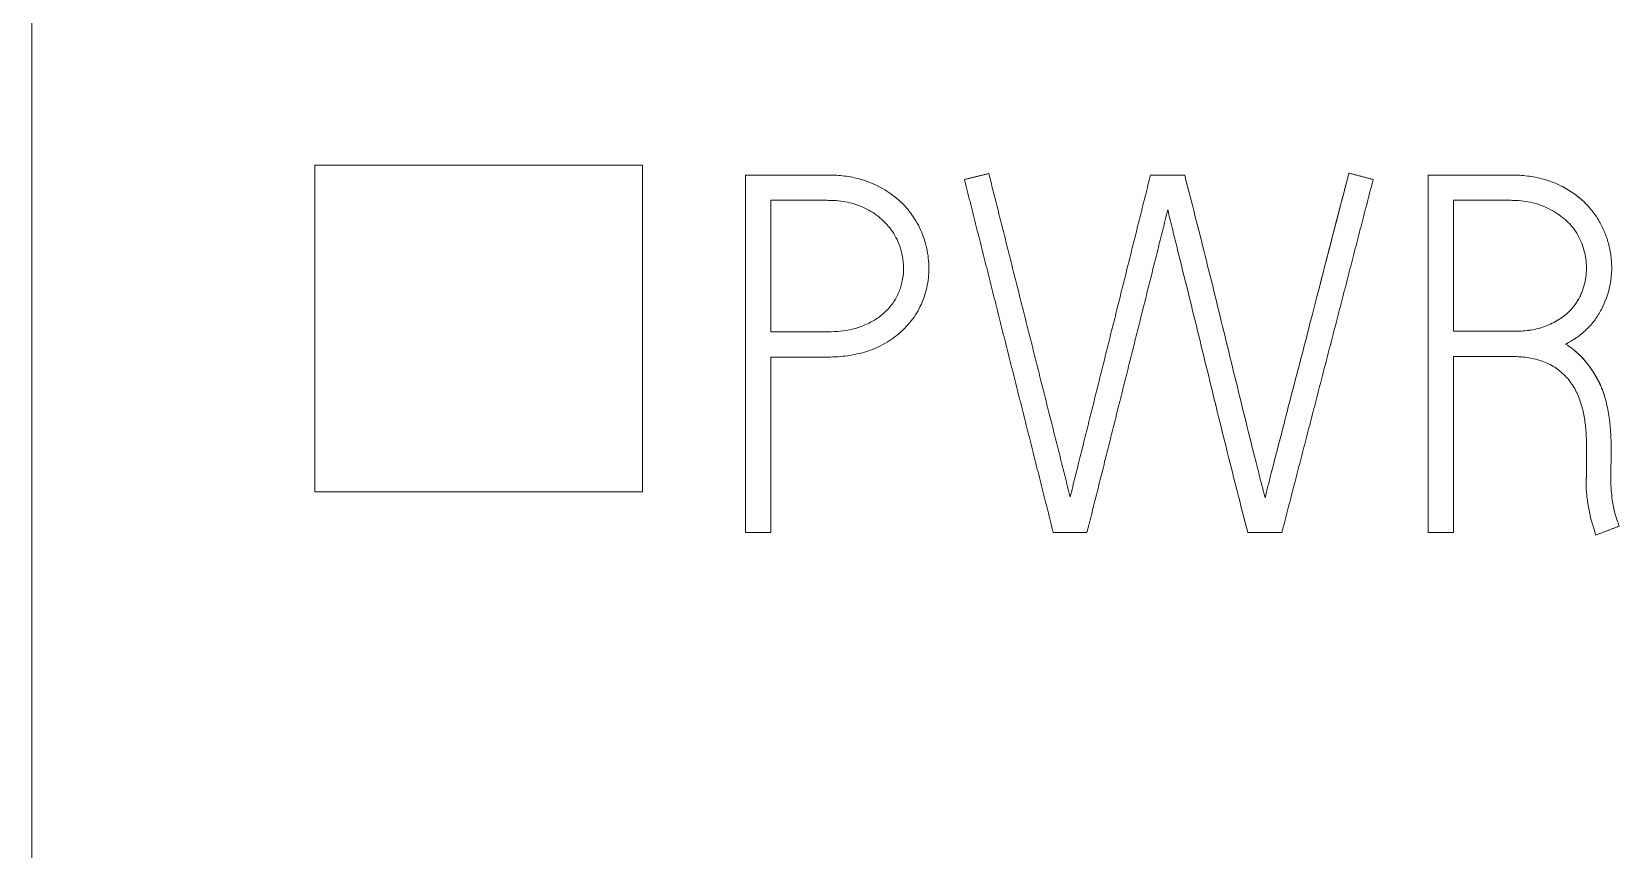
# Model space of a CAD drawing. Header units: millimetres. Extents: x 6750 to 121550, y -28210 to 66060.
# Drawn here: x 16093.574 to 16098.352, y 16138.165 to 16140.625 of the extents above; entities that cross this region are included whole.
import ezdxf

# ---------------------------------------------------------------- set-up
doc = ezdxf.new("R2010")
doc.units = ezdxf.units.MM
doc.layers.add('1', color=7, linetype='Continuous')

# ---------------------------------------------------------------- blocks, each defined once
blk = doc.blocks.new('1')
at = {"layer": '1', "color": 7, "linetype": 'Continuous', "lineweight": 13}
blk.add_line((40264.8237, 18110.099), (40264.8237, 18077.3463), dxfattribs=at)
blk = doc.blocks.new('2')
at = {"layer": '1', "color": 7, "linetype": 'Continuous', "lineweight": 13}
for p, q in [((40322.1629, 18134.5815), (40322.1629, 18076.3476)), ((40323.1129, 18082.0663), (40323.1129, 18080.9698)), ((40324.2129, 18082.0663), (40323.1129, 18082.0663)), ((40324.2129, 18080.9698), (40324.2129, 18082.0663)), ((40324.5579, 18080.8335), (40324.5579, 18082.0338)), ((40325.2933, 18082.0186), (40325.2933, 18082.0186)), ((40325.375, 18082.0387), (40325.375, 18082.0387)), ((40325.9176, 18082.0335), (40325.9176, 18082.0335)), ((40326.0325, 18082.0335), (40325.9176, 18082.0335)), ((40325.9176, 18082.0335), (40326.0325, 18082.0335)), ((40326.0325, 18082.0335), (40326.0325, 18082.0335)), ((40326.5836, 18082.0402), (40326.5836, 18082.0402)), ((40326.665, 18082.0186), (40326.665, 18082.0186)), ((40326.85, 18080.8335), (40326.85, 18082.0338)), ((40324.9815, 18082.0064), (40324.9815, 18082.0064)), ((40327.2733, 18082.007), (40327.2733, 18082.007)), ((40324.6429, 18081.9488), (40324.6429, 18081.5077)), ((40326.935, 18081.9488), (40326.935, 18081.5092)), ((40325.1739, 18081.7208), (40325.1739, 18081.7208)), ((40327.4657, 18081.7223), (40327.4657, 18081.7223)), ((40327.3227, 18081.5757), (40327.3227, 18081.5757)), ((40324.6429, 18081.4227), (40324.6429, 18080.8335)), ((40326.935, 18081.4242), (40326.935, 18080.8335)), ((40327.4641, 18081.0749), (40327.4641, 18081.0749)), ((40326.3221, 18081.0298), (40326.3221, 18081.0298)), ((40327.3794, 18081.0048), (40327.3794, 18081.0048)), ((40323.1129, 18080.9698), (40324.2129, 18080.9698)), ((40325.6481, 18080.9533), (40325.6481, 18080.9533)), ((40326.3022, 18080.9499), (40326.3022, 18080.9499)), ((40327.4675, 18080.9426), (40327.4675, 18080.9426)), ((40327.491, 18080.8551), (40327.491, 18080.8551)), ((40324.6429, 18080.8335), (40324.5579, 18080.8335)), ((40325.7045, 18080.8335), (40325.5914, 18080.8335)), ((40326.3586, 18080.8335), (40326.244, 18080.8335)), ((40326.935, 18080.8335), (40326.85, 18080.8335))]:
    blk.add_line(p, q, dxfattribs=at)
for points, knots in [([(40324.5579, 18082.0338), (40324.629, 18082.0338), (40324.7179, 18082.0338), (40324.8068, 18082.0338), (40324.8334, 18082.0338), (40324.8423, 18082.0338), (40324.8601, 18082.0332), (40324.8689, 18082.0326), (40324.8953, 18082.0301), (40324.9128, 18082.0274), (40324.9389, 18082.0211), (40324.9476, 18082.0187), (40324.9648, 18082.0131), (40324.9732, 18082.0099), (40324.9815, 18082.0064)], [0, 0, 0, 0, 0.5, 0.625, 0.625, 0.6875, 0.6875, 0.75, 0.75, 0.875, 0.875, 0.9375, 0.9375, 1, 1, 1, 1]), ([(40326.3022, 18080.9499), (40326.2996, 18080.9613), (40326.2967, 18080.9725), (40326.291, 18080.9951), (40326.2881, 18081.0063), (40326.2793, 18081.0401), (40326.2734, 18081.0626), (40326.2563, 18081.1303), (40326.2454, 18081.1755), (40326.2231, 18081.2659), (40326.2119, 18081.311), (40326.1897, 18081.4014), (40326.1787, 18081.4466), (40326.1568, 18081.537), (40326.1458, 18081.5823), (40326.1236, 18081.6726), (40326.1124, 18081.7178), (40326.0785, 18081.8532), (40326.0556, 18081.9434), (40326.0325, 18082.0335)], [0, 0, 0, 0, 0.03125, 0.03125, 0.0625, 0.0625, 0.125, 0.125, 0.25, 0.25, 0.375, 0.375, 0.5, 0.5, 0.625, 0.625, 0.75, 0.75, 1, 1, 1, 1]), ([(40326.0325, 18082.0335), (40326.0556, 18081.9434), (40326.0785, 18081.8532), (40326.1124, 18081.7178), (40326.1236, 18081.6726), (40326.1458, 18081.5822), (40326.1568, 18081.537), (40326.1787, 18081.4466), (40326.1897, 18081.4014), (40326.2119, 18081.311), (40326.2231, 18081.2659), (40326.2454, 18081.1755), (40326.2563, 18081.1303), (40326.2734, 18081.0626), (40326.2793, 18081.0401), (40326.2881, 18081.0063), (40326.291, 18080.9951), (40326.2967, 18080.9725), (40326.2996, 18080.9613), (40326.3022, 18080.9499)], [0, 0, 0, 0, 0.25, 0.25, 0.375, 0.375, 0.5, 0.5, 0.625, 0.625, 0.75, 0.75, 0.875, 0.875, 0.9375, 0.9375, 0.96875, 0.96875, 1, 1, 1, 1]), ([(40326.3221, 18081.0298), (40326.3329, 18081.0719), (40326.344, 18081.1139), (40326.3602, 18081.1771), (40326.3655, 18081.1982), (40326.3764, 18081.2403), (40326.3818, 18081.2614), (40326.3982, 18081.3245), (40326.4094, 18081.3666), (40326.4313, 18081.4507), (40326.4422, 18081.4928), (40326.4963, 18081.7034), (40326.5398, 18081.8718), (40326.5836, 18082.0402)], [0, 0, 0, 0, 0.125, 0.125, 0.1875, 0.1875, 0.25, 0.25, 0.375, 0.375, 0.5, 0.5, 1, 1, 1, 1]), ([(40327.2733, 18082.007), (40327.2565, 18082.0141), (40327.2395, 18082.0194), (40327.205, 18082.0275), (40327.1876, 18082.0302), (40327.1613, 18082.0327), (40327.1524, 18082.0332), (40327.1347, 18082.0338), (40327.1258, 18082.0338), (40327.0991, 18082.0338), (40327.0101, 18082.0338), (40326.9212, 18082.0338), (40326.85, 18082.0338)], [0, 0, 0, 0, 0.125, 0.125, 0.25, 0.25, 0.3125, 0.3125, 0.375, 0.375, 0.5, 1, 1, 1, 1]), ([(40326.85, 18082.0338), (40326.9211, 18082.0338), (40327.0101, 18082.0338), (40327.099, 18082.0338), (40327.1257, 18082.0338), (40327.1346, 18082.0338), (40327.1523, 18082.0332), (40327.1611, 18082.0327), (40327.1875, 18082.0302), (40327.2049, 18082.0275), (40327.2394, 18082.0194), (40327.2565, 18082.0141), (40327.2733, 18082.007)], [0, 0, 0, 0, 0.5, 0.625, 0.625, 0.6875, 0.6875, 0.75, 0.75, 0.875, 0.875, 1, 1, 1, 1]), ([(40324.9815, 18082.0064), (40325.002, 18081.9976), (40325.0215, 18081.9873), (40325.049, 18081.9689), (40325.0579, 18081.9623), (40325.0749, 18081.948), (40325.083, 18081.9403), (40325.1057, 18081.9161), (40325.119, 18081.8987), (40325.1361, 18081.8702), (40325.1412, 18081.8602), (40325.1504, 18081.84), (40325.1543, 18081.8297), (40325.1613, 18081.8087), (40325.1642, 18081.7981), (40325.169, 18081.7765), (40325.1708, 18081.7654), (40325.1745, 18081.7323), (40325.1745, 18081.7104), (40325.1709, 18081.6774), (40325.1691, 18081.6664), (40325.1642, 18081.6447), (40325.1612, 18081.6341), (40325.154, 18081.6132), (40325.1499, 18081.603), (40325.1403, 18081.5832), (40325.1349, 18081.5734), (40325.1166, 18081.5453), (40325.1023, 18081.5285), (40325.0783, 18081.5055), (40325.0698, 18081.4982), (40325.0522, 18081.4846), (40325.0339, 18081.4721), (40325.0144, 18081.4617), (40324.9944, 18081.4523), (40324.984, 18081.4481), (40324.9525, 18081.437), (40324.9311, 18081.4319), (40324.8876, 18081.4249), (40324.8654, 18081.4231), (40324.8376, 18081.4227), (40324.832, 18081.4227), (40324.8209, 18081.4227), (40324.8042, 18081.4227), (40324.743, 18081.4227), (40324.6874, 18081.4227), (40324.6429, 18081.4227)], [0, 0, 0, 0, 0.0625, 0.0625, 0.09375, 0.09375, 0.125, 0.125, 0.1875, 0.1875, 0.21875, 0.21875, 0.25, 0.25, 0.28125, 0.28125, 0.3125, 0.3125, 0.375, 0.375, 0.40625, 0.40625, 0.4375, 0.4375, 0.46875, 0.46875, 0.5, 0.5, 0.5625, 0.5625, 0.59375, 0.59375, 0.625, 0.65625, 0.65625, 0.6875, 0.6875, 0.75, 0.75, 0.8125, 0.8125, 0.828125, 0.828125, 0.84375, 0.875, 1, 1, 1, 1]), ([(40327.3689, 18081.9471), (40327.3621, 18081.9534), (40327.3549, 18081.9595), (40327.3246, 18081.9824), (40327.2998, 18081.9961), (40327.2733, 18082.007)], [0, 0, 0, 0, 0.247767, 0.247767, 1, 1, 1, 1]), ([(40327.2733, 18082.007), (40327.2998, 18081.9961), (40327.3245, 18081.9825), (40327.3585, 18081.9568), (40327.3693, 18081.9473), (40327.3891, 18081.927), (40327.3982, 18081.9162), (40327.4149, 18081.8935), (40327.4225, 18081.8815), (40327.4359, 18081.8562), (40327.4416, 18081.8432), (40327.4512, 18081.8166), (40327.4552, 18081.803), (40327.4599, 18081.7822), (40327.4612, 18081.7752), (40327.4633, 18081.7611), (40327.4641, 18081.754), (40327.4658, 18081.7329), (40327.466, 18081.7188), (40327.4647, 18081.6977), (40327.4641, 18081.6906), (40327.4622, 18081.6765), (40327.461, 18081.6694), (40327.4537, 18081.6345), (40327.4439, 18081.608), (40327.4276, 18081.5764), (40327.4241, 18081.5701), (40327.4167, 18081.558), (40327.4047, 18081.5405), (40327.3907, 18081.5247), (40327.3752, 18081.51), (40327.3698, 18081.5052), (40327.3588, 18081.4963), (40327.3418, 18081.4835), (40327.3235, 18081.4725), (40327.3108, 18081.466)], [0, 0, 0, 0, 0.125, 0.125, 0.1875, 0.1875, 0.25, 0.25, 0.3125, 0.3125, 0.375, 0.375, 0.4375, 0.4375, 0.46875, 0.46875, 0.5, 0.5, 0.5625, 0.5625, 0.59375, 0.59375, 0.625, 0.625, 0.75, 0.75, 0.78125, 0.78125, 0.8125, 0.875, 0.875, 0.90625, 0.90625, 0.9375, 1, 1, 1, 1]), ([(40325.073, 18081.8031), (40325.0656, 18081.8224), (40325.0554, 18081.84), (40325.0363, 18081.8642), (40325.0293, 18081.8719), (40325.0146, 18081.8861), (40325.0067, 18081.8927), (40324.9902, 18081.9048), (40324.9814, 18081.9103), (40324.9635, 18081.9203), (40324.9542, 18081.9247), (40324.9354, 18081.9327), (40324.9257, 18081.936), (40324.9058, 18081.9414), (40324.8957, 18081.9435), (40324.8756, 18081.9466), (40324.8655, 18081.9476), (40324.8503, 18081.9485), (40324.8453, 18081.9486), (40324.8352, 18081.9488), (40324.8301, 18081.9488), (40324.8048, 18081.9488), (40324.7441, 18081.9488), (40324.6834, 18081.9488), (40324.6429, 18081.9488)], [0, 0, 0, 0, 0.125, 0.125, 0.1875, 0.1875, 0.25, 0.25, 0.3125, 0.3125, 0.375, 0.375, 0.4375, 0.4375, 0.5, 0.5, 0.5625, 0.5625, 0.59375, 0.59375, 0.625, 0.625, 0.75, 1, 1, 1, 1]), ([(40326.244, 18080.8335), (40326.2209, 18080.9236), (40326.198, 18081.0138), (40326.1641, 18081.1491), (40326.1529, 18081.1943), (40326.1307, 18081.2846), (40326.098, 18081.4202), (40326.0648, 18081.5557), (40326.0313, 18081.6912), (40326.02, 18081.7363), (40326.0033, 18081.8041), (40325.9977, 18081.8267), (40325.9894, 18081.8605), (40325.9866, 18081.8718), (40325.9811, 18081.8944), (40325.9784, 18081.9057), (40325.9758, 18081.9171)], [0, 0, 0, 0, 0.25, 0.25, 0.375, 0.375, 0.5, 0.75, 0.75, 0.875, 0.875, 0.9375, 0.9375, 0.96875, 0.96875, 1, 1, 1, 1]), ([(40327.3651, 18081.8046), (40327.3578, 18081.824), (40327.3476, 18081.8416), (40327.3282, 18081.8657), (40327.3212, 18081.8732), (40327.3062, 18081.8872), (40327.2982, 18081.8936), (40327.2815, 18081.9055), (40327.2727, 18081.911), (40327.2546, 18081.9208), (40327.2454, 18081.9252), (40327.2265, 18081.933), (40327.2167, 18081.9363), (40327.1968, 18081.9417), (40327.1868, 18081.9437), (40327.1667, 18081.9467), (40327.1567, 18081.9477), (40327.1416, 18081.9485), (40327.1315, 18081.9488), (40327.1215, 18081.9488), (40327.0963, 18081.9488), (40327.0358, 18081.9488), (40326.9753, 18081.9488), (40326.935, 18081.9488)], [0, 0, 0, 0, 0.125, 0.125, 0.1875, 0.1875, 0.25, 0.25, 0.3125, 0.3125, 0.375, 0.375, 0.4375, 0.4375, 0.5, 0.5, 0.5625, 0.5625, 0.59375, 0.625, 0.625, 0.75, 1, 1, 1, 1]), ([(40324.6429, 18081.5077), (40324.6971, 18081.5077), (40324.758, 18081.5077), (40324.8189, 18081.5077), (40324.8324, 18081.5077), (40324.8392, 18081.5077), (40324.8595, 18081.5082), (40324.8731, 18081.5091), (40324.8998, 18081.5126), (40324.913, 18081.5151), (40324.9325, 18081.5205), (40324.939, 18081.5225), (40324.9517, 18081.5272), (40324.9579, 18081.5298), (40324.9763, 18081.5382), (40324.9881, 18081.5446), (40325.005, 18081.5557), (40325.0105, 18081.5598), (40325.0211, 18081.5683), (40325.0261, 18081.5729), (40325.0404, 18081.5872), (40325.049, 18081.5975), (40325.064, 18081.6203), (40325.0701, 18081.6323), (40325.0772, 18081.6512), (40325.0793, 18081.6576), (40325.083, 18081.6706), (40325.0845, 18081.6773), (40325.088, 18081.6972), (40325.089, 18081.7106), (40325.0887, 18081.7309), (40325.0883, 18081.7377), (40325.0868, 18081.7511), (40325.0837, 18081.7711), (40325.078, 18081.7904), (40325.073, 18081.8031)], [0, 0, 0, 0, 0.25, 0.28125, 0.28125, 0.3125, 0.3125, 0.375, 0.375, 0.4375, 0.4375, 0.46875, 0.46875, 0.5, 0.5, 0.5625, 0.5625, 0.59375, 0.59375, 0.625, 0.625, 0.6875, 0.6875, 0.75, 0.75, 0.78125, 0.78125, 0.8125, 0.8125, 0.875, 0.875, 0.90625, 0.90625, 0.9375, 1, 1, 1, 1]), ([(40327.3227, 18081.5757), (40327.3372, 18081.5904), (40327.3494, 18081.6068), (40327.361, 18081.6298), (40327.3632, 18081.6345), (40327.367, 18081.644), (40327.3687, 18081.6489), (40327.3734, 18081.6635), (40327.3758, 18081.6734), (40327.3794, 18081.6936), (40327.3804, 18081.704), (40327.3811, 18081.7244), (40327.3808, 18081.7346), (40327.3787, 18081.7549), (40327.377, 18081.7651), (40327.372, 18081.7852), (40327.3689, 18081.795), (40327.3651, 18081.8046)], [0, 0, 0, 0, 0.25, 0.25, 0.3125, 0.3125, 0.375, 0.375, 0.5, 0.5, 0.625, 0.625, 0.75, 0.75, 0.875, 0.875, 1, 1, 1, 1]), ([(40327.3809, 18081.7225), (40327.3809, 18081.7197), (40327.3809, 18081.7169), (40327.3804, 18081.7039), (40327.3794, 18081.6938), (40327.3759, 18081.6736), (40327.3734, 18081.6636), (40327.3671, 18081.6439), (40327.3634, 18081.6344), (40327.3542, 18081.6162), (40327.3489, 18081.6076), (40327.3368, 18081.591), (40327.33, 18081.5831), (40327.3227, 18081.5757)], [0, 0, 0, 0, 0.050851, 0.050851, 0.240681, 0.240681, 0.43051, 0.43051, 0.62034, 0.62034, 0.81017, 0.81017, 1, 1, 1, 1]), ([(40327.3227, 18081.5757), (40327.3106, 18081.5637), (40327.2972, 18081.5536), (40327.2756, 18081.5408), (40327.2681, 18081.5368), (40327.2527, 18081.5297), (40327.2449, 18081.5265), (40327.2211, 18081.5183), (40327.2047, 18081.5147), (40327.1795, 18081.5112), (40327.171, 18081.5104), (40327.1542, 18081.5094), (40327.1458, 18081.5092), (40327.0699, 18081.5092), (40327.0025, 18081.5092), (40326.935, 18081.5092)], [0, 0, 0, 0, 0.125, 0.125, 0.1875, 0.1875, 0.25, 0.25, 0.375, 0.375, 0.4375, 0.4375, 0.5, 0.5, 1, 1, 1, 1]), ([(40326.935, 18081.5092), (40327.0026, 18081.5092), (40327.0702, 18081.5092), (40327.1462, 18081.5092), (40327.1546, 18081.5094), (40327.1715, 18081.5105), (40327.1799, 18081.5113), (40327.2048, 18081.5147), (40327.2211, 18081.5183), (40327.245, 18081.5265), (40327.2529, 18081.5298), (40327.2682, 18081.5369), (40327.2756, 18081.5408), (40327.2972, 18081.5536), (40327.3106, 18081.5637), (40327.3227, 18081.5757)], [0, 0, 0, 0, 0.5, 0.5, 0.5625, 0.5625, 0.625, 0.625, 0.75, 0.75, 0.8125, 0.8125, 0.875, 0.875, 1, 1, 1, 1]), ([(40327.4641, 18081.0749), (40327.4641, 18081.0841), (40327.4641, 18081.0933), (40327.4641, 18081.1117), (40327.4641, 18081.1209), (40327.4635, 18081.1484), (40327.4626, 18081.1668), (40327.4594, 18081.2034), (40327.4571, 18081.2217), (40327.4506, 18081.2578), (40327.4465, 18081.2756), (40327.4357, 18081.3103), (40327.429, 18081.3272), (40327.4119, 18081.3597), (40327.4021, 18081.3756), (40327.3805, 18081.4055), (40327.3685, 18081.4195), (40327.3484, 18081.4386), (40327.3413, 18081.4447), (40327.3265, 18081.456), (40327.3189, 18081.4612), (40327.3108, 18081.466)], [0, 0, 0, 0, 0.0625, 0.0625, 0.125, 0.125, 0.25, 0.25, 0.375, 0.375, 0.5, 0.5, 0.625, 0.625, 0.75, 0.75, 0.875, 0.875, 0.9375, 0.9375, 1, 1, 1, 1]), ([(40327.3108, 18081.466), (40327.3269, 18081.4565), (40327.3413, 18081.4453), (40327.3612, 18081.4264), (40327.3675, 18081.4198), (40327.3796, 18081.4059), (40327.3854, 18081.3987), (40327.4017, 18081.3763), (40327.4113, 18081.3606), (40327.4242, 18081.3363), (40327.4281, 18081.3279), (40327.4351, 18081.3108), (40327.4382, 18081.302), (40327.4465, 18081.2757), (40327.4506, 18081.2578), (40327.4571, 18081.2218), (40327.4594, 18081.2037), (40327.4626, 18081.167), (40327.4635, 18081.1486), (40327.4641, 18081.121), (40327.4641, 18081.1117), (40327.4641, 18081.0933), (40327.4641, 18081.0841), (40327.4641, 18081.0749)], [0, 0, 0, 0, 0.125, 0.125, 0.1875, 0.1875, 0.25, 0.25, 0.375, 0.375, 0.4375, 0.4375, 0.5, 0.5, 0.625, 0.625, 0.75, 0.75, 0.875, 0.875, 0.9375, 0.9375, 1, 1, 1, 1]), ([(40327.3809, 18081.02), (40327.3809, 18081.051), (40327.3809, 18081.082), (40327.3809, 18081.1207), (40327.381, 18081.1285), (40327.3807, 18081.1439), (40327.3805, 18081.1517), (40327.3793, 18081.1748), (40327.3779, 18081.1903), (40327.3736, 18081.221), (40327.3707, 18081.2365), (40327.3629, 18081.2667), (40327.358, 18081.2815), (40327.3487, 18081.3029), (40327.3452, 18081.31), (40327.3376, 18081.3237), (40327.3334, 18081.3302), (40327.3199, 18081.3491), (40327.3095, 18081.3605), (40327.2858, 18081.3812), (40327.2729, 18081.3899), (40327.2454, 18081.4044), (40327.2306, 18081.4101), (40327.2006, 18081.4184), (40327.1853, 18081.4211), (40327.1621, 18081.4234), (40327.1543, 18081.4238), (40327.1386, 18081.4243), (40327.1308, 18081.4242), (40327.0603, 18081.4242), (40326.9976, 18081.4242), (40326.935, 18081.4242)], [0, 0, 0, 0, 0.125, 0.125, 0.15625, 0.15625, 0.1875, 0.1875, 0.25, 0.25, 0.3125, 0.3125, 0.375, 0.375, 0.40625, 0.40625, 0.4375, 0.4375, 0.5, 0.5, 0.5625, 0.5625, 0.625, 0.625, 0.6875, 0.6875, 0.71875, 0.71875, 0.75, 0.75, 1, 1, 1, 1]), ([(40327.4641, 18081.0749), (40327.4636, 18081.0694), (40327.4631, 18081.0639), (40327.4626, 18081.0529), (40327.4626, 18081.0473), (40327.4626, 18081.0363), (40327.4626, 18081.0308), (40327.4626, 18081.0197), (40327.4626, 18081.0142), (40327.4631, 18080.9866), (40327.465, 18080.9646), (40327.4675, 18080.9426)], [0, 0, 0, 0, 0.125, 0.125, 0.25, 0.25, 0.375, 0.375, 0.5, 0.5, 1, 1, 1, 1]), ([(40326.3022, 18080.9499), (40326.3054, 18080.9633), (40326.3087, 18080.9766), (40326.3154, 18081.0032), (40326.3187, 18081.0165), (40326.3221, 18081.0298)], [0, 0, 0, 0, 0.5, 0.5, 1, 1, 1, 1]), ([(40327.4126, 18080.8253), (40327.4024, 18080.8541), (40327.3941, 18080.8836), (40327.3856, 18080.9287), (40327.3834, 18080.9439), (40327.3803, 18080.9742), (40327.3794, 18080.9895), (40327.3794, 18081.0048)], [0, 0, 0, 0, 0.5, 0.5, 0.75, 0.75, 1, 1, 1, 1]), ([(40327.4626, 18081.0272), (40327.4626, 18081.0321), (40327.4626, 18081.0369), (40327.4626, 18081.0437), (40327.4626, 18081.0456), (40327.4626, 18081.0475)], [0, 0, 0, 0, 0.722103, 0.722103, 1, 1, 1, 1]), ([(40327.4675, 18080.9426), (40327.4694, 18080.9276), (40327.4725, 18080.9127), (40327.4805, 18080.8836), (40327.4854, 18080.8692), (40327.491, 18080.8551)], [0, 0, 0, 0, 0.5, 0.5, 1, 1, 1, 1])]:
    blk.add_open_spline(points, degree=3, knots=knots, dxfattribs=at)
for points, weights in [([(40325.375, 18082.0387), (40325.3342, 18082.0286), (40325.2933, 18082.0186)], [0.500000931836, 0.499999068164, 0.500000931836]), ([(40325.2933, 18082.0186), (40325.3342, 18082.0286), (40325.375, 18082.0387)], [0.499999527614, 0.500000472386, 0.499999527614]), ([(40325.5914, 18080.8335), (40325.4424, 18081.426), (40325.2933, 18082.0186)], [0.500000078015, 0.499999921985, 0.500000078015]), ([(40325.6481, 18080.9533), (40325.5116, 18081.496), (40325.375, 18082.0387)], [0.500000065881, 0.499999934119, 0.500000065881]), ([(40325.375, 18082.0387), (40325.5116, 18081.496), (40325.6481, 18080.9533)], [0.500000065583, 0.499999934417, 0.500000065583]), ([(40325.9176, 18082.0335), (40325.7829, 18081.4934), (40325.6481, 18080.9533)], [0.500000064911, 0.499999935089, 0.500000064911]), ([(40325.6481, 18080.9533), (40325.7829, 18081.4934), (40325.9176, 18082.0335)], [0.50000006491, 0.49999993509, 0.50000006491]), ([(40326.665, 18082.0186), (40326.5118, 18081.426), (40326.3586, 18080.8335)], [0.500000078037, 0.499999921963, 0.500000078037]), ([(40326.5836, 18082.0402), (40326.6243, 18082.0294), (40326.665, 18082.0186)], [0.500000938658, 0.499999061342, 0.500000938658]), ([(40326.665, 18082.0186), (40326.6243, 18082.0294), (40326.5836, 18082.0402)], [0.499997869169, 0.500002130831, 0.499997869169]), ([(40325.9758, 18081.9171), (40325.8402, 18081.3753), (40325.7045, 18080.8335)], [0.500000065266, 0.499999934734, 0.500000065266]), ([(40327.3809, 18081.02), (40327.3802, 18081.0124), (40327.3794, 18081.0048)], [0.50000065589, 0.49999934411, 0.50000065589]), ([(40327.3794, 18081.0048), (40327.3802, 18081.0124), (40327.3809, 18081.02)], [0.500001316582, 0.499998683418, 0.500001316582]), ([(40327.491, 18080.8551), (40327.4518, 18080.8402), (40327.4126, 18080.8253)], [0.499999600291, 0.500000399709, 0.499999600291])]:
    blk.add_rational_spline(points, weights, degree=2, dxfattribs=at)
blk.add_open_spline([(40326.5836, 18082.0402), (40326.5504, 18081.9128), (40326.5175, 18081.7853), (40326.4846, 18081.6578)], degree=3, dxfattribs=at)

msp = doc.modelspace()

# ---------------------------------------------------------------- block references
at = {"xscale": 0.8966695132365401, "yscale": 0.8966695132365401, "zscale": 0.8966695132365401}
for name, p in [('2', (-20062.0798, -73.4144)), ('1', (-20010.6655, -77.4821))]:
    msp.add_blockref(name, p, dxfattribs=at)

doc.saveas('drawing.dxf')
